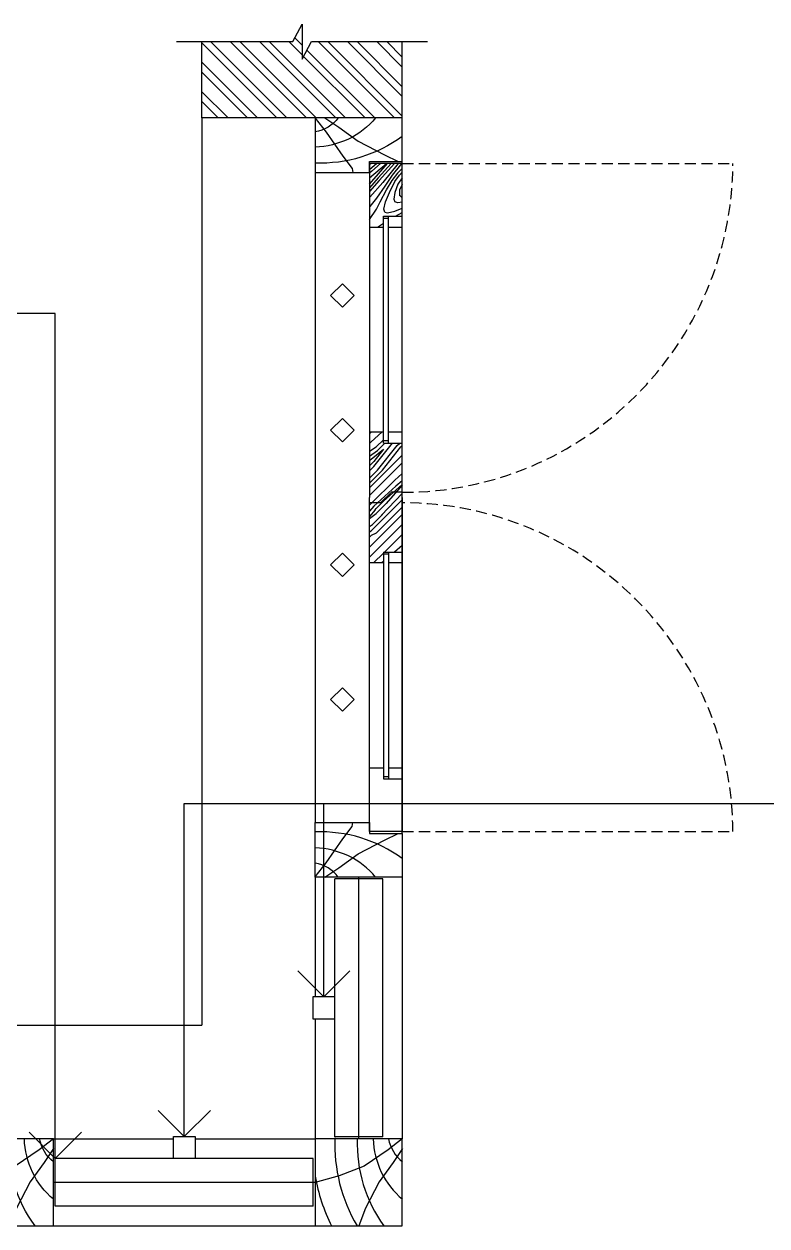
# Model space of a CAD drawing. Header units: metres. Extents: x -16 to 65907, y -5261 to 15511.
# Drawn here: x 31983.3 to 32068.5, y 9411.2 to 9549 of the extents above; entities that cross this region are included whole.
import ezdxf

# ---------------------------------------------------------------- set-up
doc = ezdxf.new("R2010")
doc.units = ezdxf.units.M
doc.linetypes.add('DASHED', pattern=[19.05, 12.7, -6.35])
doc.layers.get('0').update_dxf_attribs({"color": 6})
for name, color, linetype in [('BC-GREYCOLOR', 8, 'Continuous'), ('BC-HATCH', 8, 'Continuous'), ('BC-JOINERY', 93, 'Continuous'), ('BC-TEXT', 7, 'Continuous'), ('BC-WHITECOLOR', 7, 'Continuous')]:
    doc.layers.add(name, color=color, linetype=linetype)
doc.styles.add('BC-1IN10-3', font='FreeSans.ttf', dxfattribs={"height": 6})
doc.dimstyles.new('BC-1IN10-3', dxfattribs={"dimtxt": 6, "dimasz": 6, "dimexe": 0.18, "dimexo": 0.0625, "dimgap": 1, "dimtad": 0, "dimtoh": 1, "dimzin": 12, "dimdsep": 46, "dimtxsty": 'BC-1IN10-3', "dimblk": 'OPEN90', "dimcen": 0.09, "dimse1": 1, "dimse2": 1, "dimclrd": 256, "dimclre": 256, "dimclrt": 7, "dimadec": 0, "dimazin": 0, "dimtfac": 1, "dimtdec": 1, "dimtofl": 0, "dimtmove": 1, "dimatfit": 3, "dimldrblk": 'OPEN90', "dimfxl": 1, "dimtolj": 1, "dimtzin": 0, "dimlwd": -3, "dimarcsym": 0})

# ---------------------------------------------------------------- blocks, each defined once
blk = doc.blocks.new('BC-JN-FRAME-SIDE')
at = {"layer": 'BC-HATCH'}
for points in [[(0, -3.87), (-1.06, -2.29), (-2.66, -0.06), (-4.24, 2.97), (-5, 4.54)], [(-0.01, -5), (-1.62, -3.74), (-4.39, -1.84), (-5.78, -0.75), (-6.25, -0.66)]]:
    blk.add_lwpolyline(points, dxfattribs=at)
for centre, radius, start, end in [((10.75, -4.4), 15.93, 143.8447, 182.1637), ((5.98, -5.2), 9.31, 129.9112, 178.7469), ((2.65, -5.73), 4.3, 128.027, 170.1852)]:
    blk.add_arc(centre, radius, start, end, dxfattribs=at)
at = {"layer": 'BC-JOINERY'}
for p, q in [((-5, 1.25), (-5, 5)), ((-5, 5), (0, 5)), ((0, 5), (0, -5)), ((-6.25, -5), (-6.25, 1.25)), ((-6.25, 1.25), (-5, 1.25)), ((0, -5), (-6.25, -5))]:
    blk.add_line(p, q, dxfattribs=at)
blk = doc.blocks.new('_OPEN90')
at = {"color": 0, "linetype": 'ByBlock'}
for p, q in [((-0.5, 0.5), (0, 0)), ((0, 0), (-1, 0)), ((0, 0), (-0.5, -0.5))]:
    blk.add_line(p, q, dxfattribs=at)

msp = doc.modelspace()

# ---------------------------------------------------------------- hatches: boundary and pattern name
at = {"layer": 'BC-HATCH'}
h = msp.add_hatch(dxfattribs=at)
h.set_pattern_fill('ANSI32', color=256, scale=0.25, angle=270, style=0)
h.set_pattern_definition([(315, (22592.4526, 41437.958), (1.68379802, 1.68379802), []), (315, (22592.4526, 41436.8354), (1.68379802, 1.68379802), [])])
h.paths.add_polyline_path([(32026.7, 9538.258), (32026.7, 9547.008), (32016.268, 9547.008), (32015.2, 9544.987), (32015.2, 9549.028), (32014.133, 9547.008), (32003.7, 9547.008), (32003.7, 9538.258)])
h = msp.add_hatch(dxfattribs=at)
h.set_pattern_fill('WOOD-F4', color=256, scale=15, angle=45, style=0, pattern_type=2)
h.set_pattern_definition([(75.964, (32021.1472, 9544.0972), (10.6066, 53.033), [0.8746, -86.5896]), (48.814, (32021.4654, 9541.8698), (137.885815, 159.09902), [2.255, -223.2444]), (241.699, (32021.7836, 9544.0972), (-21.2132, -42.42641), [1.566, -155.0386]), (55.305, (32021.2533, 9542.2941), (42.42641, 63.63961), [1.677, -166.028]), (394.695, (32028.89, 9534.6573), (74.24621, 53.03301), [1.677, -166.028]), (208.301, (32030.6932, 9535.1877), (-95.45942, -53.03301), [1.566, -155.0386]), (400.914, (32028.2537, 9535.2937), (10.6066, 10.6066), [2.1054, -208.4297]), (401.186, (32028.4658, 9534.8695), (10.6066, 10.6066), [2.255, -223.2444]), (374.036, (32030.6932, 9534.5513), (31.8198, 10.6066), [0.8746, -86.5896]), (394.695, (32023.4807, 9540.0667), (74.24621, 53.03301), [1.677, -166.028]), (208.301, (32025.2838, 9540.597), (-95.45942, -53.03301), [1.566, -155.0386]), (241.699, (32026.9809, 9538.9), (-21.2132, -42.4264), [1.566, -155.0386]), (55.305, (32026.4505, 9537.0969), (42.4264, 63.63961), [1.677, -166.028]), (45, (32028.89, 9536.567), (-10.607, 10.607), [3.15, -11.85]), (228.814, (32029.9507, 9538.6878), (-137.885815, -159.09902), [2.255, -223.2444]), (49.0856, (32021.9958, 9541.3395), (127.27921, 148.492416), [2.10535, -208.4297]), (49.0856, (32021.8897, 9541.6577), (127.27921, 148.492416), [2.10535, -208.4297]), (400.914, (32022.5261, 9540.8092), (10.6066, 10.6066), [2.1054, -208.4297]), (400.914, (32022.8443, 9540.7031), (10.6066, 10.6066), [2.1054, -208.4297]), (401.186, (32023.0564, 9540.2788), (10.6066, 10.6066), [2.255, -223.2444]), (374.036, (32025.2838, 9539.9606), (31.8198, 10.6066), [0.8746, -86.5896]), (400.914, (32027.9355, 9535.3998), (10.6066, 10.6066), [2.1054, -208.4297]), (400.914, (32028.2537, 9535.2937), (10.6066, 10.6066), [2.1054, -208.4297]), (75.964, (32026.3445, 9538.9), (10.6066, 53.033), [0.8746, -86.5896]), (48.814, (32026.6627, 9536.6726), (137.885815, 159.09902), [2.255, -223.2444]), (49.086, (32027.0869, 9536.4605), (127.27921, 148.49242), [2.1054, -208.4297]), (49.086, (32027.193, 9536.1423), (127.27921, 148.49242), [2.1054, -208.4297]), (45, (32018.496, 9539.536), (-10.607, 10.607), [1.8, -13.2]), (396.87, (32017.647, 9538.9), (10.6066, 10.6066), [1.0607, -105.0054]), (390.964, (32016.5864, 9538.2636), (10.6066, 10.6066), [1.237, -60.6097]), (388.301, (32015.2076, 9537.5211), (95.45942, 53.03301), [1.566, -155.0386]), (386.565, (32014.359, 9537.097), (10.6066, 10.6066), [0.9487, -46.4855]), (393.69, (32013.0862, 9536.2483), (10.6066, 10.6066), [1.5297, -74.9556]), (45, (32012.768, 9535.93), (-10.607, 10.607), [0.45, -14.55]), (225, (32014.677, 9536.354), (10.607, -10.607), [1.65, -13.35]), (217.875, (32015.6318, 9537.0969), (-10.6066, -10.6066), [1.2093, -119.7245]), (214.695, (32017.0107, 9538.0515), (-74.24621, -53.03301), [1.677, -166.028]), (213.69, (32018.2835, 9538.9), (-10.6066, -10.6066), [1.5297, -74.9556]), (219.289, (32019.4502, 9539.8546), (-10.6066, -10.6066), [1.5075, -149.2407]), (225, (32015.738, 9536.354), (10.607, -10.607), [2.4, -12.6]), (221.186, (32017.4349, 9537.8393), (-10.6066, -10.6066), [2.255, -223.2444]), (218.991, (32019.6623, 9539.64244), (-116.67262, -95.459415), [2.86575, -283.70885]), (45, (32018.283, 9539.749), (-10.607, 10.607), [1.8, -13.2]), (395.538, (32017.541, 9539.2182), (10.6066, 10.6066), [0.9124, -90.329]), (386.565, (32016.268, 9538.582), (10.6066, 10.6066), [1.423, -46.011]), (381.801, (32015.2076, 9538.1575), (74.24621, 31.8198), [1.1424, -113.0942]), (374.036, (32014.359, 9537.9454), (31.8198, 10.6066), [0.8746, -86.5896]), (341.565, (32014.041, 9538.0515), (21.2132, -2e-07), [0.3354, -33.2056]), (161.565, (32015.526, 9539.112), (-21.2132, 2e-07), [0.3354, -33.2056]), (188.13, (32016.2682, 9539.2182), (-53.033, -10.6066), [0.75, -74.25]), (198.435, (32017.223, 9539.5364), (-10.6066, -10.6066), [1.0062, -32.535]), (215.538, (32018.7077, 9540.597), (-10.6066, -10.6066), [1.8248, -89.4166]), (180, (32017.329, 9541.127), (-10.6066, -10.6066), [0.212, -21.001]), (210.964, (32017.8592, 9541.4456), (-10.6066, -10.6066), [0.6185, -61.228]), (161.565, (32016.5864, 9540.173), (-21.2132, 2e-07), [0.3354, -33.2056]), (203.199, (32017.329, 9540.491), (-42.4264, -21.2132), [0.8078, -79.9697]), (216.87, (32018.1774, 9541.1274), (-10.6066, -10.6066), [1.0607, -105.0054]), (180, (32016.586, 9539.749), (-10.6066, -10.6066), [0.6364, -20.577]), (206.565, (32017.0107, 9539.9606), (-10.6066, -10.6066), [0.4743, -46.9598]), (210.964, (32017.541, 9540.279), (-10.6066, -10.6066), [0.6185, -61.228]), (216.87, (32018.3895, 9540.9152), (-10.6066, -10.6066), [1.0607, -105.0054]), (108.435, (32020.1927, 9543.779), (-10.6066, 10.6066), [0.3354, -33.2056]), (81.87, (32020.0866, 9543.0366), (2e-08, 21.2132), [0.75, -74.25]), (71.565, (32019.7684, 9542.082), (2e-07, 21.2132), [1.0062, -32.535]), (54.462, (32018.7077, 9540.597), (42.4264, 63.6396), [1.8248, -89.4166]), (90, (32018.177, 9541.976), (-10.6066, 10.6066), [0.212, -21.001]), (59.036, (32017.8592, 9541.4456), (21.2132, 42.4264), [0.6185, -61.228]), (90, (32019.556, 9542.718), (-10.6066, 10.6066), [0.6364, -20.577]), (63.435, (32019.344, 9542.294), (10.6066, 31.8198), [0.4743, -46.9598]), (59.036, (32019.026, 9541.7638), (21.2132, 42.4264), [0.6185, -61.228]), (53.13, (32018.3895, 9540.9152), (53.033, 74.24622), [1.0607, -105.0054]), (108.435, (32019.132, 9542.7184), (-10.6066, 10.6066), [0.3354, -33.2056]), (66.801, (32018.8138, 9541.976), (10.6066, 31.8198), [0.8078, -79.9697]), (53.13, (32018.1774, 9541.1274), (53.033, 74.24622), [1.0607, -105.0054]), (68.199, (32020.723, 9543.0366), (10.6066, 31.8198), [1.1424, -113.0942]), (63.435, (32020.0866, 9541.764), (10.6066, 31.8198), [1.423, -46.011]), (54.462, (32019.5563, 9541.0213), (42.4264, 63.6396), [0.9124, -90.329]), (233.13, (32020.4048, 9541.6577), (-53.033, -74.24622), [1.0607, -105.0054]), (239.036, (32021.041, 9542.7184), (-21.2132, -42.4264), [1.237, -60.6097]), (51.009, (32019.6623, 9539.64244), (84.852814, 106.066017), [2.86575, -283.70885]), (56.31, (32020.4048, 9541.0213), (31.8198, 53.033), [1.5297, -74.9556]), (50.711, (32019.4502, 9539.8546), (84.85282, 106.06602), [1.5075, -149.2407]), (315, (32015.844, 9539.855), (10.607, 10.607), [0.15, -14.85]), (315, (32019.45, 9543.461), (10.607, 10.607), [0.15, -14.85]), (399.29, (32026.4505, 9532.8542), (10.6066, 10.6066), [1.5075, -149.2407]), (393.69, (32027.6173, 9533.8088), (10.6066, 10.6066), [1.5297, -74.9556]), (398.991, (32026.2384, 9533.06635), (116.67262, 95.459415), [2.86575, -283.70885]), (210.964, (32029.3143, 9534.4452), (-10.6066, -10.6066), [1.237, -60.6097]), (216.87, (32028.2537, 9533.8088), (-10.6066, -10.6066), [1.0607, -105.0054]), (395.538, (32027.6173, 9532.9603), (10.6066, 10.6066), [0.9124, -90.329]), (386.565, (32028.3597, 9533.4906), (10.6066, 10.6066), [1.423, -46.011]), (381.801, (32029.6325, 9534.127), (74.2462, 31.8198), [1.1424, -113.0942]), (396.87, (32027.7233, 9531.5814), (10.6066, 10.6066), [1.0607, -105.0054]), (383.2, (32028.572, 9532.2178), (42.4264, 21.2132), [0.8078, -79.9697]), (341.565, (32029.314, 9532.536), (21.213, -2e-07), [0.3354, -33.2056]), (396.87, (32027.5112, 9531.7936), (10.6066, 10.6066), [1.0607, -105.0054]), (390.964, (32028.3597, 9532.43), (10.6066, 10.6066), [0.6185, -61.228]), (386.565, (32028.89, 9532.748), (10.6066, 10.6066), [0.4743, -46.96]), (360, (32029.314, 9532.96), (10.607, 10.607), [0.6364, -20.577]), (390.964, (32028.0415, 9531.2632), (10.6066, 10.6066), [0.6185, -61.228]), (360, (32028.572, 9531.581), (10.607, 10.607), [0.212, -21.001]), (395.538, (32027.193, 9532.1118), (10.6066, 10.6066), [1.8248, -89.4166]), (378.435, (32028.678, 9533.1724), (10.6066, 10.6066), [1.006, -32.535]), (368.13, (32029.6325, 9533.4906), (53.033, 10.6066), [0.75, -74.25]), (341.565, (32030.375, 9533.597), (21.213, -2e-07), [0.3354, -33.2056]), (233.13, (32027.5112, 9531.7936), (-53.033, -74.2462), [1.0607, -105.0054]), (239.036, (32026.8748, 9530.945), (-21.2132, -42.4264), [0.6185, -61.228]), (243.435, (32026.5566, 9530.4147), (-10.6066, -31.8198), [0.4743, -46.96]), (270, (32026.344, 9529.99), (10.607, -10.607), [0.6364, -20.577]), (233.13, (32027.7233, 9531.5814), (-53.033, -74.2462), [1.0607, -105.0054]), (246.8, (32027.087, 9530.733), (-10.6066, -31.8198), [0.8078, -79.9697]), (288.43, (32026.769, 9529.9904), (10.6066, -10.6066), [0.3354, -33.2056]), (239.036, (32028.0415, 9531.2632), (-21.2132, -42.4264), [0.6185, -61.228]), (270, (32027.723, 9530.733), (10.607, -10.607), [0.212, -21.001]), (234.462, (32027.193, 9532.1118), (-42.4264, -63.6396), [1.8248, -89.4166]), (251.57, (32026.1324, 9530.627), (-2e-07, -21.213), [1.006, -32.535]), (261.87, (32025.8142, 9529.6722), (-2e-08, -21.2132), [0.75, -74.25]), (288.43, (32025.708, 9528.93), (10.6066, -10.6066), [0.3354, -33.2056]), (108.43, (32024.6474, 9527.445), (-10.6066, 10.6066), [0.3354, -33.2056]), (75.964, (32024.5414, 9527.763), (10.6066, 53.033), [0.8746, -86.5896]), (68.2, (32024.7535, 9528.6116), (10.6066, 31.8198), [1.1424, -113.0942]), (63.43, (32025.1778, 9529.6722), (10.6066, 31.82), [1.423, -46.011]), (54.46, (32025.8142, 9530.945), (42.4264, 63.6396), [0.9124, -90.329]), (45, (32026.344, 9531.687), (-10.607, 10.607), [1.8, -13.2]), (229.086, (32024.011, 9531.0511), (-127.27921, -148.49242), [2.1054, -208.4297]), (225, (32022.632, 9529.46), (10.607, -10.607), [2.4, -12.6]), (231.009, (32026.2384, 9533.06635), (-84.85281, -106.06602), [2.86575, -283.70885]), (228.814, (32024.4353, 9530.839), (-137.88582, -159.09902), [2.255, -223.2444]), (225, (32022.95, 9529.142), (10.607, -10.607), [2.4, -12.6]), (230.71, (32026.4505, 9532.8542), (-84.85282, -106.06602), [1.5075, -149.2407]), (236.31, (32025.496, 9531.6875), (-31.8198, -53.033), [1.5297, -74.9556]), (235.305, (32024.6474, 9530.4147), (-42.4264, -63.6396), [1.677, -166.028]), (232.125, (32023.6928, 9529.0358), (-63.6396, -84.8528), [1.2093, -119.7245]), (225, (32022.95, 9528.081), (10.607, -10.607), [1.65, -13.35]), (45, (32022.526, 9526.172), (-10.607, 10.607), [0.45, -14.55]), (56.31, (32022.8443, 9526.4903), (31.8198, 53.033), [1.5297, -74.9556]), (63.435, (32023.693, 9527.763), (10.6066, 31.8198), [0.9487, -46.4855]), (61.7, (32024.1171, 9528.6116), (21.2132, 42.4264), [1.566, -155.0386]), (59.04, (32024.8596, 9529.9904), (21.2132, 42.4264), [1.237, -60.6097]), (53.13, (32025.496, 9531.051), (53.033, 74.2462), [1.0607, -105.0054]), (45, (32026.132, 9531.9), (-10.607, 10.607), [1.8, -13.2]), (135, (32026.45, 9529.248), (-10.607, -10.607), [0.15, -14.85]), (135, (32030.057, 9532.854), (-10.607, -10.607), [0.15, -14.85]), (227.862, (32026.0263, 9533.2785), (-190.91885, -212.13205), [3.00375, -297.37104]), (402.138, (32026.0263, 9533.2785), (10.6066, 10.6066), [3.00375, -297.37104]), (400.426, (32026.0263, 9534.127), (148.492424, 127.27922), [3.762, -372.4361]), (229.574, (32028.4658, 9536.9908), (-116.67262, -137.885822), [3.762, -372.4361]), (48.013, (32020.0866, 9539.2182), (180.312196, 201.5254), [2.85394, -282.5405]), (47.8624, (32019.87445, 9539.4303), (190.918848, 212.13205), [3.00375, -297.37104]), (401.987, (32020.4048, 9538.9), (10.6066, 10.6066), [2.85394, -282.5405]), (402.1376, (32020.6169, 9538.68785), (10.6066, 10.6066), [3.00375, -297.37104]), (399.29, (32021.0412, 9538.2636), (10.6066, 10.6066), [1.5075, -149.2407]), (393.69, (32022.208, 9539.2182), (10.6066, 10.6066), [1.5297, -74.9556]), (398.991, (32020.82905, 9538.4757), (116.67262, 95.459415), [2.86575, -283.70885]), (210.964, (32023.905, 9539.8546), (-10.6066, -10.6066), [1.237, -60.6097]), (216.87, (32022.8443, 9539.2182), (-10.6066, -10.6066), [1.0607, -105.0054]), (395.538, (32022.208, 9538.3697), (10.6066, 10.6066), [0.9124, -90.329]), (386.565, (32022.9504, 9538.9), (10.6066, 10.6066), [1.423, -46.011]), (381.801, (32024.2232, 9539.5364), (74.2462, 31.8198), [1.1424, -113.0942]), (401.987, (32025.81415, 9533.4906), (10.6066, 10.6066), [2.85394, -282.5405]), (402.138, (32026.0263, 9533.2785), (10.6066, 10.6066), [3.00375, -297.37104]), (54.462, (32024.7535, 9535.824), (42.4264, 63.6396), [0.9124, -90.329]), (63.435, (32025.284, 9536.5665), (10.6066, 31.8198), [1.423, -46.011]), (68.199, (32025.9202, 9537.8393), (10.6066, 31.8198), [1.1424, -113.0942]), (239.036, (32026.2384, 9537.521), (-21.2132, -42.4264), [1.237, -60.6097]), (233.13, (32025.602, 9536.4605), (-53.033, -74.2462), [1.0607, -105.0054]), (51.009, (32024.85956, 9534.4452), (84.852814, 106.06602), [2.86575, -283.70885]), (50.71, (32024.6474, 9534.6573), (84.85282, 106.06602), [1.5075, -149.2407]), (56.31, (32025.602, 9535.824), (31.8198, 53.033), [1.5297, -74.9556]), (47.862, (32025.0717, 9534.2331), (190.91885, 212.13205), [3.00375, -297.37104]), (48.013, (32025.2838, 9534.02095), (180.312196, 201.5254), [2.85394, -282.5405]), (45, (32019.98, 9528.718), (-10.607, 10.607), [0.9, -14.1]), (401.186, (32020.6169, 9529.354), (10.6066, 10.6066), [2.255, -223.2444]), (400.426, (32022.314, 9530.83896), (148.492424, 127.27922), [3.762, -372.4361]), (49.574, (32022.73824, 9530.4147), (116.67262, 137.88582), [3.762, -372.4361]), (221.987, (32020.0866, 9539.2182), (-10.6066, -10.6066), [2.85394, -282.5405]), (220.914, (32017.9653, 9537.309), (-10.6066, -10.6066), [2.1054, -208.4297]), (225, (32016.374, 9535.93), (10.607, -10.607), [2.55, -12.45]), (222.1376, (32019.87445, 9539.4303), (-10.6066, -10.6066), [3.00375, -297.37104]), (220.914, (32017.6471, 9537.4151), (-10.6066, -10.6066), [2.1054, -208.4297]), (225, (32016.056, 9536.036), (10.607, -10.607), [2.4, -12.6]), (396.87, (32022.314, 9536.9908), (10.6066, 10.6066), [1.0607, -105.0054]), (383.199, (32023.1625, 9537.6272), (42.4264, 21.2132), [0.8078, -79.9697]), (341.565, (32023.905, 9537.9454), (21.2132, -2e-07), [0.3354, -33.2056]), (396.87, (32022.1018, 9537.203), (10.6066, 10.6066), [1.0607, -105.0054]), (390.964, (32022.9504, 9537.8393), (10.6066, 10.6066), [0.6185, -61.228]), (386.565, (32023.4807, 9538.1575), (10.6066, 10.6066), [0.4743, -46.96]), (360, (32023.905, 9538.37), (10.607, 10.607), [0.6364, -20.577]), (390.964, (32022.632, 9536.6726), (10.6066, 10.6066), [0.6185, -61.228]), (360, (32023.163, 9536.991), (10.607, 10.607), [0.212, -21.001]), (395.538, (32021.7836, 9537.521), (10.6066, 10.6066), [1.8248, -89.4166]), (378.435, (32023.2686, 9538.582), (10.6066, 10.6066), [1.006, -32.535]), (368.13, (32024.2232, 9538.9), (53.033, 10.6066), [0.75, -74.25]), (341.565, (32024.9656, 9539.006), (21.2132, -2e-07), [0.3354, -33.2056]), (233.13, (32022.1018, 9537.203), (-53.033, -74.2462), [1.0607, -105.0054]), (239.036, (32021.4654, 9536.3544), (-21.2132, -42.4264), [0.6185, -61.228]), (243.435, (32021.1472, 9535.824), (-10.6066, -31.8198), [0.4743, -46.96]), (270, (32020.935, 9535.4), (10.607, -10.607), [0.6364, -20.577]), (233.13, (32022.314, 9536.9908), (-53.033, -74.2462), [1.0607, -105.0054]), (246.801, (32021.6776, 9536.1423), (-10.6066, -31.8198), [0.8078, -79.9697]), (288.435, (32021.3594, 9535.4), (10.6066, -10.6066), [0.3354, -33.2056]), (239.036, (32022.632, 9536.6726), (-21.2132, -42.4264), [0.6185, -61.228]), (270, (32022.314, 9536.142), (10.607, -10.607), [0.212, -21.001]), (234.462, (32021.7836, 9537.521), (-42.4264, -63.6396), [1.8248, -89.4166]), (251.565, (32020.723, 9536.036), (-2e-07, -21.2132), [1.006, -32.535]), (261.87, (32020.4048, 9535.0816), (-2e-08, -21.2132), [0.75, -74.25]), (288.435, (32020.299, 9534.339), (10.6066, -10.6066), [0.3354, -33.2056]), (108.435, (32019.238, 9532.854), (-10.6066, 10.6066), [0.3354, -33.2056]), (75.964, (32019.132, 9533.1724), (10.6066, 53.033), [0.8746, -86.5896]), (68.199, (32019.3441, 9534.021), (10.6066, 31.8198), [1.1424, -113.0942]), (63.435, (32019.7684, 9535.0816), (10.6066, 31.8198), [1.423, -46.011]), (54.462, (32020.4048, 9536.3544), (42.4264, 63.6396), [0.9124, -90.329]), (45, (32020.935, 9537.097), (-10.607, 10.607), [1.8, -13.2]), (228.013, (32020.4048, 9538.9), (-180.312196, -201.5254), [2.85394, -282.5405]), (229.086, (32018.4956, 9536.7787), (-127.27921, -148.49242), [2.1054, -208.4297]), (225, (32017.117, 9535.188), (10.607, -10.607), [2.55, -12.45]), (227.8624, (32020.6169, 9538.68785), (-190.918848, -212.13205), [3.00375, -297.37104]), (229.086, (32018.6017, 9536.4605), (-127.27921, -148.49242), [2.1054, -208.4297]), (225, (32017.223, 9534.87), (10.607, -10.607), [2.4, -12.6]), (231.009, (32020.82905, 9538.4757), (-84.852814, -106.066017), [2.86575, -283.70885]), (228.814, (32019.0259, 9536.2483), (-137.885815, -159.09902), [2.255, -223.2444]), (225, (32017.541, 9534.551), (10.607, -10.607), [2.4, -12.6]), (230.71, (32021.0412, 9538.2636), (-84.85282, -106.06602), [1.5075, -149.2407]), (236.31, (32020.0866, 9537.097), (-31.8198, -53.033), [1.5297, -74.9556]), (235.305, (32019.238, 9535.824), (-42.4264, -63.63961), [1.677, -166.028]), (232.125, (32018.2835, 9534.4452), (-63.63961, -84.85282), [1.2093, -119.7245]), (225, (32017.541, 9533.49), (10.607, -10.607), [1.65, -13.35]), (45, (32017.117, 9531.581), (-10.607, 10.607), [0.45, -14.55]), (56.31, (32017.435, 9531.8996), (31.8198, 53.033), [1.5297, -74.9556]), (63.435, (32018.2835, 9533.1724), (10.6066, 31.8198), [0.9487, -46.4855]), (61.699, (32018.7077, 9534.021), (21.2132, 42.4264), [1.566, -155.0386]), (59.036, (32019.4502, 9535.3998), (21.2132, 42.4264), [1.237, -60.6097]), (53.13, (32020.0866, 9536.4605), (53.033, 74.2462), [1.0607, -105.0054]), (45, (32020.723, 9537.309), (-10.607, 10.607), [1.8, -13.2]), (228.013, (32025.81415, 9533.4906), (-180.312196, -201.5254), [2.85394, -282.5405]), (229.086, (32023.905, 9531.3693), (-127.27921, -148.49242), [2.1054, -208.4297]), (225, (32022.526, 9529.778), (10.607, -10.607), [2.55, -12.45]), (227.862, (32026.0263, 9533.2785), (-190.91885, -212.13205), [3.00375, -297.37104]), (229.086, (32024.011, 9531.0511), (-127.27921, -148.49242), [2.1054, -208.4297]), (225, (32022.632, 9529.46), (10.607, -10.607), [2.4, -12.6]), (45, (32017.965, 9530.733), (-10.607, 10.607), [0.45, -14.55]), (393.69, (32018.2835, 9531.051), (10.6066, 10.6066), [1.5297, -74.9556]), (386.565, (32019.5563, 9531.8996), (10.6066, 10.6066), [0.9487, -46.4855]), (388.3, (32020.4048, 9532.3239), (95.45942, 53.033), [1.566, -155.0386]), (390.964, (32021.7836, 9533.0664), (10.6066, 10.6066), [1.237, -60.6097]), (396.87, (32022.8443, 9533.7027), (10.6066, 10.6066), [1.0607, -105.0054]), (45, (32023.693, 9534.339), (-10.607, 10.607), [1.8, -13.2]), (219.29, (32024.6474, 9534.6573), (-10.6066, -10.6066), [1.5075, -149.2407]), (213.69, (32023.4807, 9533.7027), (-10.6066, -10.6066), [1.5297, -74.9556]), (214.695, (32022.2079, 9532.8542), (-74.24621, -53.033), [1.677, -166.028]), (217.875, (32020.829, 9531.8996), (-10.6066, -10.6066), [1.2093, -119.7245]), (225, (32019.874, 9531.157), (10.607, -10.607), [1.65, -13.35]), (218.991, (32024.85956, 9534.4452), (-116.67262, -95.459415), [2.86575, -283.70885]), (221.186, (32022.6322, 9532.6421), (-10.6066, -10.6066), [2.255, -223.2444]), (225, (32020.935, 9531.157), (10.607, -10.607), [2.4, -12.6]), (222.138, (32025.0717, 9534.2331), (-10.6066, -10.6066), [3.00375, -297.37104]), (220.914, (32022.8443, 9532.2178), (-10.6066, -10.6066), [2.1054, -208.4297]), (225, (32021.253, 9530.839), (10.607, -10.607), [2.4, -12.6]), (221.987, (32025.2838, 9534.02094), (-10.6066, -10.6066), [2.85394, -282.5405]), (220.914, (32023.1625, 9532.1118), (-10.6066, -10.6066), [2.1054, -208.4297]), (225, (32021.572, 9530.733), (10.607, -10.607), [2.55, -12.45]), (341.565, (32019.238, 9532.854), (21.213, -2e-07), [0.3354, -33.2056]), (374.036, (32019.5563, 9532.7482), (31.8198, 10.6066), [0.8746, -86.5896]), (381.801, (32020.4048, 9532.9603), (74.2462, 31.8198), [1.1424, -113.0942]), (386.565, (32021.4654, 9533.3845), (10.6066, 10.6066), [1.423, -46.011]), (395.538, (32022.7382, 9534.021), (10.6066, 10.6066), [0.9124, -90.329]), (45, (32023.48, 9534.551), (-10.607, 10.607), [1.8, -13.2]), (215.538, (32023.905, 9535.3998), (-10.6066, -10.6066), [1.8248, -89.4166]), (198.435, (32022.42, 9534.339), (-10.6066, -10.6066), [1.006, -32.535]), (188.13, (32021.4654, 9534.021), (-53.033, -10.6066), [0.75, -74.25]), (161.565, (32020.723, 9533.915), (-21.213, 2e-07), [0.3354, -33.2056]), (210.964, (32023.0564, 9536.2483), (-10.6066, -10.6066), [0.6185, -61.228]), (180, (32022.526, 9535.93), (-10.607, -10.607), [0.212, -21.001]), (216.87, (32023.3746, 9535.9301), (-10.6066, -10.6066), [1.0607, -105.0054]), (203.2, (32022.526, 9535.2937), (-42.4264, -21.2132), [0.8078, -79.9697]), (161.565, (32021.7836, 9534.9755), (-21.213, 2e-07), [0.3354, -33.2056]), (216.87, (32023.5868, 9535.718), (-10.6066, -10.6066), [1.0607, -105.0054]), (210.964, (32022.7382, 9535.0816), (-10.6066, -10.6066), [0.6185, -61.228]), (206.565, (32022.208, 9534.7634), (-10.6066, -10.6066), [0.4743, -46.96]), (180, (32021.784, 9534.551), (-10.607, -10.607), [0.6364, -20.577]), (135, (32021.147, 9534.551), (-10.607, -10.607), [0.3, -14.7]), (54.462, (32023.905, 9535.3998), (42.4264, 63.6396), [1.8248, -89.4166]), (71.565, (32024.9656, 9536.885), (2e-07, 21.2132), [1.006, -32.535]), (81.87, (32025.2838, 9537.8393), (2e-08, 21.2132), [0.75, -74.25]), (108.435, (32025.39, 9538.582), (-10.6066, 10.6066), [0.3354, -33.2056]), (59.036, (32023.0564, 9536.2483), (21.2132, 42.4264), [0.6185, -61.228]), (90, (32023.375, 9536.779), (-10.607, 10.607), [0.212, -21.001]), (53.13, (32023.5868, 9535.718), (53.033, 74.2462), [1.0607, -105.0054]), (59.036, (32024.223, 9536.5665), (21.2132, 42.4264), [0.6185, -61.228]), (63.435, (32024.5414, 9537.097), (10.6066, 31.8198), [0.4743, -46.96]), (90, (32024.753, 9537.521), (-10.607, 10.607), [0.6364, -20.577]), (135, (32024.753, 9538.158), (-10.607, -10.607), [0.3, -14.7]), (53.13, (32023.3746, 9535.9301), (53.033, 74.2462), [1.0607, -105.0054]), (66.801, (32024.011, 9536.7787), (10.6066, 31.8198), [0.8078, -79.9697]), (108.435, (32024.329, 9537.521), (-10.6066, 10.6066), [0.3354, -33.2056]), (45, (32020.511, 9528.187), (-10.607, 10.607), [3.15, -11.85]), (243.435, (32022.208, 9544.9457), (-10.6066, -31.8198), [0.9487, -46.4855]), (52.125, (32022.208, 9543.673), (63.63961, 84.85282), [1.2093, -119.7245]), (108.435, (32021.3594, 9544.946), (-10.6066, 10.6066), [0.3354, -33.2056]), (236.31, (32023.0564, 9546.2185), (-31.8198, -53.033), [1.5297, -74.9556]), (225, (32023.375, 9546.537), (10.607, -10.607), [0.45, -14.55]), (45, (32022.95, 9543.567), (-10.607, 10.607), [2.4, -12.6]), (45, (32022.95, 9544.628), (-10.607, 10.607), [1.65, -13.35]), (45, (32029.845, 9536.673), (-10.607, 10.607), [2.4, -12.6]), (45, (32031.224, 9536.354), (-10.607, 10.607), [1.65, -13.35]), (45, (32030.163, 9536.354), (-10.607, 10.607), [2.4, -12.6]), (225, (32033.133, 9536.779), (10.607, -10.607), [0.45, -14.55]), (213.69, (32032.8145, 9536.4605), (-10.6066, -10.6066), [1.5297, -74.9556]), (341.565, (32031.542, 9534.7634), (21.2132, -2e-07), [0.3354, -33.2056]), (397.875, (32030.269, 9535.612), (10.6066, 10.6066), [1.2093, -119.7245]), (206.565, (32031.5417, 9535.612), (-10.6066, -10.6066), [0.9487, -46.4855]), (225, (32030.587, 9539.324), (10.607, -10.607), [0.9, -14.1]), (45, (32023.375, 9542.93), (-10.607, 10.607), [2.55, -12.45]), (45, (32023.269, 9543.249), (-10.607, 10.607), [2.4, -12.6]), (45, (32024.117, 9542.188), (-10.607, 10.607), [2.55, -12.45]), (45, (32024.435, 9542.082), (-10.607, 10.607), [2.4, -12.6]), (45, (32025.814, 9541.764), (-10.607, 10.607), [1.65, -13.35]), (45, (32024.753, 9541.764), (-10.607, 10.607), [2.4, -12.6]), (225, (32027.723, 9542.188), (10.607, -10.607), [0.45, -14.55]), (213.69, (32027.405, 9541.8698), (-10.6066, -10.6066), [1.5297, -74.9556]), (341.565, (32026.1323, 9540.173), (21.2132, -2e-07), [0.3354, -33.2056]), (45, (32029.526, 9536.779), (-10.607, 10.607), [2.55, -12.45]), (45, (32029.845, 9536.673), (-10.607, 10.607), [2.4, -12.6]), (108.435, (32026.5566, 9539.7485), (-10.6066, 10.6066), [0.3354, -33.2056]), (225, (32028.572, 9541.34), (10.607, -10.607), [0.45, -14.55]), (236.31, (32028.2537, 9541.0213), (-31.8198, -53.033), [1.5297, -74.9556]), (45, (32028.148, 9538.37), (-10.607, 10.607), [2.4, -12.6]), (45, (32028.148, 9539.43), (-10.607, 10.607), [1.65, -13.35]), (45, (32028.466, 9538.051), (-10.607, 10.607), [2.4, -12.6]), (45, (32028.572, 9537.733), (-10.607, 10.607), [2.55, -12.45]), (397.875, (32024.8596, 9541.0213), (10.6066, 10.6066), [1.2093, -119.7245]), (206.565, (32026.1323, 9541.0213), (-10.6066, -10.6066), [0.9487, -46.4855]), (243.435, (32027.405, 9539.7485), (-10.6066, -31.8198), [0.9487, -46.4855]), (52.125, (32027.4051, 9538.4757), (63.63961, 84.85282), [1.2093, -119.7245])])
h.paths.add_polyline_path([(32026.7, 9526.998), (32026.7, 9533.048), (32022.95, 9533.048), (32022.95, 9525.748), (32024.525, 9525.748), (32024.525, 9526.998), (32025.125, 9526.998)])
h = msp.add_hatch(dxfattribs=at)
h.set_pattern_fill('WOOD-F5', color=256, scale=20, angle=45, style=0, pattern_type=2)
h.set_pattern_definition([(227.4896, (32020.6876, 9519.6036), (-296.984848, -325.26912), [4.60435, -455.8302]), (226.975, (32021.9604, 9520.31075), (-381.837662, -410.121933), [5.80345, -574.5413]), (45, (32018.85, 9512.108), (-14.142, 14.142), [10.2, -9.8]), (45, (32019.698, 9516.917), (-14.142, 14.142), [2.8, -17.2]), (45, (32019.84, 9516.21), (-14.142, 14.142), [3.2, -16.8]), (225, (32023.092, 9518.614), (14.142, -14.142), [2.6, -17.4]), (225, (32025.496, 9519.886), (14.142, -14.142), [11, -9]), (227.7263, (32026.6273, 9513.6639), (-268.700577, -296.984848), [4.2048, -416.2712]), (225, (32026.627, 9518.755), (14.142, -14.142), [7.8, -12.2]), (398.66, (32024.6474, 9515.0782), (14.14214, 14.14214), [1.811, -179.2966]), (231.34, (32026.0616, 9516.2095), (-98.99495, -127.27922), [1.811, -179.2966]), (220.0303, (32027.3344, 9518.048), (-183.847764, -155.56349), [4.61736, -457.1185]), (229.9697, (32027.9001, 9517.4823), (-141.421355, -169.705628), [4.61736, -457.1185]), (49.399, (32025.0717, 9512.9568), (155.56349, 183.84776), [5.2154, -255.5527]), (225, (32030.163, 9515.22), (14.142, -14.142), [12.4, -7.6]), (45, (32026.344, 9512.533), (-14.142, 14.142), [4.6, -15.4]), (225, (32031.577, 9513.805), (14.142, -14.142), [13.2, -6.8]), (225, (32030.446, 9514.937), (14.142, -14.142), [7.4, -12.6]), (401.4237, (32027.193, 9510.5527), (14.142136, 14.142136), [3.2062, -317.4181]), (225, (32032.001, 9513.381), (14.142, -14.142), [20, 0]), (225, (32032.567, 9512.815), (14.142, -14.142), [6.4, -13.6]), (45, (32027.476, 9506.593), (-14.142, 14.142), [4.2, -15.8]), (219.806, (32031.2942, 9508.997), (-14.14214, -14.14214), [2.209, -218.6981]), (53.13, (32031.0114, 9507.3), (70.71068, 98.99495), [2.8284, -138.593]), (237.529, (32033.557, 9507.5828), (-42.4264, -70.71068), [1.844, -182.547]), (237.529, (32033.1327, 9508.007), (-42.4264, -70.71068), [1.844, -182.547]), (237.529, (32032.567, 9508.5728), (-42.4264, -70.71068), [1.844, -182.547]), (396.87, (32033.1327, 9505.4615), (14.14214, 14.14214), [1.4142, -140.0071]), (218.66, (32017.5764, 9516.2095), (-14.14214, -14.14214), [1.811, -179.2966]), (45, (32013.758, 9512.674), (-14.142, 14.142), [3.4, -16.6]), (400.9144, (32011.6367, 9510.8355), (14.142136, 14.142136), [2.8071, -277.9062]), (45, (32008.95, 9508.149), (-14.142, 14.142), [3.8, -16.2]), (45, (32018.283, 9517.482), (-14.142, 14.142), [1.6, -18.4]), (393.69, (32017.435, 9516.9166), (14.14214, 14.14214), [1.0198, -100.9606]), (56.31, (32019.415, 9518.6137), (42.4264, 70.7107), [1.0198, -100.9606]), (228.5763, (32012.768, 9510.5527), (-197.9899, -226.27417), [3.2062, -317.4181]), (401.4237, (32010.3639, 9508.4314), (14.142136, 14.142136), [3.2062, -317.4181]), (225.9878, (32018.28346, 9515.21958), (-791.9596006, -820.2438607), [11.60172, -1148.57068]), (230.1944, (32019.6977, 9516.9166), (-127.27922, -155.56349), [2.209, -218.6981]), (221.6335, (32011.7781, 9510.1284), (-14.142136, -14.142135), [3.4059, -337.1818]), (219.8056, (32013.4751, 9511.5426), (-14.14214, -14.14214), [2.209, -218.6981]), (225, (32018, 9516.068), (14.142, -14.142), [6.4, -13.6]), (45, (32009.798, 9507.3), (-14.142, 14.142), [1.2, -18.8]), (225, (32010.364, 9508.431), (14.142, -14.142), [1.2, -18.8]), (225, (32019.556, 9515.644), (14.142, -14.142), [12.8, -7.2]), (63.435, (32019.556, 9515.644), (14.1421, 42.4264), [0.6325, -62.613]), (225, (32013.758, 9508.997), (14.142, -14.142), [4, -16]), (216.87, (32014.8894, 9509.8456), (-14.14214, -14.14214), [1.4142, -140.0071]), (225, (32016.445, 9511.401), (14.142, -14.142), [2.2, -17.8]), (230.711, (32017.7178, 9512.9568), (-113.13709, -141.42136), [2.01, -198.9875]), (225, (32020.97, 9516.21), (14.142, -14.142), [4.6, -15.4]), (243.435, (32021.253, 9516.775), (-14.1421, -42.4264), [0.6325, -62.613]), (225, (32013.475, 9507.866), (14.142, -14.142), [3, -17]), (56.31, (32016.5864, 9510.4113), (42.4264, 70.7107), [2.0396, -99.9408]), (45, (32014.89, 9508.714), (-14.142, 14.142), [2.4, -17.6]), (390.964, (32013.475, 9507.8657), (14.1421, 14.1421), [1.6492, -80.813]), (53.746, (32017.2935, 9509.987), (70.71068, 98.99495), [2.6306, -260.4283]), (45, (32015.596, 9508.29), (-14.142, 14.142), [2.4, -17.6]), (395.538, (32013.6166, 9506.8757), (14.14214, 14.14214), [2.433, -119.2221]), (45, (32011.92, 9505.179), (-14.142, 14.142), [2.4, -17.6]), (231.71, (32021.5362, 9507.7242), (-98.99495, -127.27922), [3.4234, -338.9214]), (221.4237, (32023.9403, 9509.8456), (-14.142136, -14.142136), [3.2062, -317.4181]), (228.18, (32021.1119, 9513.2397), (-226.27417, -254.55844), [3.6056, -356.9496]), (225, (32018.708, 9510.553), (14.142, -14.142), [3.6, -16.4]), (218.66, (32016.1621, 9508.007), (-14.14214, -14.14214), [1.811, -179.2966]), (225, (32014.748, 9506.876), (14.142, -14.142), [3.2, -16.8]), (225, (32020.688, 9511.401), (14.142, -14.142), [10.6, -9.4]), (45, (32023.799, 9513.664), (-14.142, 14.142), [1.6, -18.4]), (225, (32024.647, 9515.078), (14.142, -14.142), [1.4, -18.6]), (231.34, (32023.6575, 9514.0882), (-98.99495, -127.27922), [1.811, -179.2966]), (397.875, (32022.526, 9512.674), (14.14214, 14.14214), [1.6125, -159.6327]), (229.7636, (32023.7989, 9515.0782), (-141.42136, -169.70563), [4.8166, -236.0153]), (225, (32016.02, 9505.603), (14.142, -14.142), [3.2, -16.8]), (219.806, (32017.7178, 9507.0171), (-14.14214, -14.14214), [2.209, -218.6981]), (230.194, (32019.132, 9508.7142), (-127.27922, -155.56349), [2.209, -218.6981]), (225, (32021.253, 9510.836), (14.142, -14.142), [3, -17]), (220.2364, (32024.9303, 9513.9468), (-14.14214, -14.14214), [4.8166, -236.0153]), (390.964, (32016.0207, 9504.4716), (14.1421, 14.1421), [1.6492, -80.813]), (45, (32017.435, 9505.32), (-14.142, 14.142), [2.6, -17.4]), (49.764, (32019.2734, 9507.1586), (141.42136, 169.70563), [2.4083, -238.4236]), (45, (32020.83, 9508.997), (-14.142, 14.142), [1.8, -18.2]), (399.806, (32022.1018, 9510.2698), (14.14214, 14.14214), [2.209, -218.6981]), (45, (32023.799, 9511.684), (-14.142, 14.142), [1.8, -18.2]), (225, (32016.02, 9504.472), (14.142, -14.142), [2.4, -17.6]), (225, (32022.526, 9509.563), (14.142, -14.142), [2.2, -17.8]), (225, (32017.152, 9504.189), (14.142, -14.142), [3, -17]), (217.875, (32023.799, 9510.5527), (-14.14214, -14.14214), [1.6125, -159.6327]), (49.764, (32019.4148, 9506.1686), (141.42136, 169.70563), [2.4083, -238.4236]), (45, (32018.142, 9504.896), (-14.142, 14.142), [1.8, -18.2]), (395.538, (32017.152, 9504.1887), (14.14214, 14.14214), [1.2166, -120.4387]), (228.576, (32021.3947, 9506.4515), (-197.9899, -226.27417), [3.2062, -317.4181]), (225, (32016.87, 9503.057), (14.142, -14.142), [2, -18]), (48.18, (32023.9403, 9509.8456), (226.27417, 254.55844), [3.6056, -356.9496]), (45, (32018.425, 9504.047), (-14.142, 14.142), [1.4, -18.6]), (392.471, (32016.8693, 9503.0573), (84.85281, 56.56854), [1.844, -182.547]), (225, (32018.566, 9500.795), (14.142, -14.142), [1.6, -18.4]), (229.764, (32020.122, 9502.633), (-141.42136, -169.70563), [2.4083, -238.4236]), (220.914, (32022.2433, 9504.4716), (-14.14214, -14.14214), [2.8071, -277.9062]), (232.595, (32019.5563, 9503.1988), (-84.85281, -113.13708), [3.0265, -299.6284]), (218.66, (32022.3847, 9505.4615), (-14.14214, -14.14214), [3.6222, -177.4855]), (225, (32017.718, 9502.209), (14.142, -14.142), [2, -18]), (225, (32017.435, 9502.492), (14.142, -14.142), [2, -18]), (216.87, (32018.5663, 9503.3402), (-14.14214, -14.14214), [1.4142, -140.0071]), (53.13, (32017.7178, 9502.2088), (70.7107, 98.99495), [1.4142, -140.0071]), (45, (32017.01, 9500.087), (-14.142, 14.142), [1, -19]), (45, (32022.385, 9505.462), (-14.142, 14.142), [2, -18]), (231.71, (32025.2131, 9509.7041), (-98.99495, -127.27922), [3.4234, -338.9214]), (216.87, (32022.6675, 9506.593), (-14.14214, -14.14214), [4.2426, -137.1787]), (225, (32023.092, 9507.017), (14.142, -14.142), [0.6, -19.4]), (47.2906, (32023.7989, 9506.8757), (325.26912, 353.55339), [5.004, -495.39584]), (225, (32022.526, 9502.774), (14.142, -14.142), [5.8, -14.2]), (47.4896, (32024.9303, 9504.8958), (296.984848, 325.26912), [4.60435, -455.8302]), (401.424, (32022.5261, 9502.7745), (14.14214, 14.14214), [3.2062, -317.4181]), (45, (32018.99, 9498.108), (-14.142, 14.142), [5.6, -14.4]), (49.086, (32025.6374, 9504.4716), (169.70563, 197.9899), [2.8071, -277.9062]), (401.82, (32022.9504, 9502.0674), (14.142136, 14.142136), [3.6056, -356.9496]), (225, (32023.092, 9501.077), (14.142, -14.142), [2.2, -17.8]), (49.086, (32019.6977, 9497.4005), (169.70563, 197.9899), [2.8071, -277.9062]), (223.091, (32027.47585, 9505.17866), (-14.142136, -14.142136), [6.00333, -594.3299]), (231.34, (32028.6072, 9506.5929), (-98.99495, -127.27922), [1.811, -179.2966]), (225, (32029.597, 9507.583), (14.142, -14.142), [1.4, -18.6]), (398.66, (32029.88, 9507.3), (14.14214, 14.14214), [1.811, -179.2966]), (231.34, (32031.2942, 9508.4314), (-98.99495, -127.27922), [1.811, -179.2966]), (397.875, (32027.7587, 9504.8958), (14.14214, 14.14214), [1.6125, -159.6327]), (231.34, (32028.89, 9506.31), (-98.99495, -127.27922), [1.811, -179.2966]), (225, (32029.88, 9507.3), (14.142, -14.142), [1.4, -18.6]), (45, (32029.031, 9505.886), (-14.142, 14.142), [1.6, -18.4]), (45, (32029.031, 9505.32), (-14.142, 14.142), [2.8, -17.2]), (398.991, (32026.0616, 9502.9159), (155.56349, 127.27922), [3.821, -378.2785]), (45, (32023.657, 9500.512), (-14.142, 14.142), [3.4, -16.6]), (393.69, (32022.809, 9499.946), (14.1421, 14.1421), [1.0198, -100.9606]), (45, (32021.678, 9498.815), (-14.142, 14.142), [1.6, -18.4]), (49.764, (32020.122, 9496.9762), (141.42136, 169.70563), [2.4083, -238.4236]), (45, (32022.243, 9497.683), (-14.142, 14.142), [1.6, -18.4]), (225, (32023.092, 9499.098), (14.142, -14.142), [1.4, -18.6]), (231.34, (32022.1018, 9498.1076), (-98.99495, -127.27922), [1.811, -179.2966]), (397.875, (32020.9705, 9496.6934), (14.14214, 14.14214), [1.6125, -159.6327]), (236.31, (32021.6776, 9498.249), (-42.4264, -70.7107), [2.0396, -99.9408]), (395.538, (32022.809, 9499.3804), (14.1421, 14.1421), [1.2166, -120.4387]), (225, (32025.779, 9502.067), (14.142, -14.142), [2.8, -17.2]), (393.69, (32033.274, 9504.7544), (14.1421, 14.1421), [1.0198, -100.9606]), (56.31, (32031.577, 9502.7745), (42.4264, 70.7107), [1.0198, -100.9606]), (45, (32032.143, 9503.623), (-14.142, 14.142), [1.6, -18.4]), (51.71, (32024.3646, 9497.8248), (98.99495, 127.27922), [3.4234, -338.9214]), (45, (32026.486, 9500.512), (-14.142, 14.142), [0.6, -19.4]), (396.87, (32026.9102, 9500.936), (14.14214, 14.14214), [4.2426, -137.1787]), (231.34, (32030.3043, 9503.4816), (-98.99495, -127.27922), [1.811, -179.2966]), (45, (32022.102, 9494.996), (-14.142, 14.142), [10, -10]), (45, (32021.819, 9495.28), (-14.142, 14.142), [3.6, -16.4]), (45, (32021.536, 9495.562), (-14.142, 14.142), [3.2, -16.8]), (51.34, (32023.799, 9497.8248), (98.99495, 127.2792), [3.6222, -177.4855]), (45, (32026.062, 9500.653), (-14.142, 14.142), [1, -19]), (51.34, (32023.3746, 9498.249), (98.99495, 127.2792), [3.6222, -177.4855]), (45, (32021.112, 9495.986), (-14.142, 14.142), [3.2, -16.8]), (45, (32025.637, 9501.077), (-14.142, 14.142), [1, -19]), (397.1467, (32026.3445, 9501.78455), (353.55339, 268.70058), [5.8549, -579.63633]), (45, (32031.011, 9505.32), (-14.142, 14.142), [1.6, -18.4]), (225, (32032.567, 9506.027), (14.142, -14.142), [1.8, -18.2]), (396.87, (32026.7687, 9501.3603), (14.14214, 14.14214), [5.6569, -135.7645]), (231.34, (32024.506, 9500.229), (-98.99495, -127.27922), [1.811, -179.2966]), (398.66, (32023.0918, 9499.0975), (14.14214, 14.14214), [1.811, -179.2966]), (225, (32022.809, 9499.38), (14.142, -14.142), [1.6, -18.4]), (398.418, (32025.7788, 9502.0674), (141.421357, 113.137084), [5.2345, -518.2156]), (45, (32029.88, 9505.32), (-14.142, 14.142), [2.4, -17.6]), (225, (32030.446, 9502.492), (14.142, -14.142), [11.2, -8.8]), (53.13, (32030.4457, 9502.4917), (70.7107, 98.99495), [1.4142, -140.0071]), (45, (32031.294, 9503.623), (-14.142, 14.142), [2.6, -17.4]), (228.18, (32023.0918, 9522.2906), (-226.27417, -254.55844), [3.6056, -356.9496]), (230.1944, (32023.3746, 9522.0078), (-127.27922, -155.56349), [2.209, -218.6981]), (45, (32023.657, 9521.16), (-14.142, 14.142), [0.4, -19.6]), (45, (32023.516, 9521.584), (-14.142, 14.142), [0.2, -19.8]), (231.34, (32023.516, 9521.5835), (-98.99495, -127.27922), [1.811, -179.2966]), (397.875, (32022.3847, 9520.1693), (14.14214, 14.14214), [1.6125, -159.6327]), (45, (32023.233, 9519.886), (-14.142, 14.142), [1.6, -18.4]), (392.471, (32021.6776, 9518.8965), (84.85281, 56.56854), [1.844, -182.547]), (225, (32024.647, 9520.735), (14.142, -14.142), [2.2, -17.8]), (395.538, (32022.102, 9518.4723), (14.14214, 14.14214), [1.2166, -120.4387]), (206.565, (32023.6575, 9518.8965), (-14.1421, -14.1421), [0.6325, -62.613]), (225, (32025.072, 9520.31), (14.142, -14.142), [2, -18]), (225, (32029.173, 9516.21), (14.142, -14.142), [3.6, -16.4]), (45, (32029.597, 9512.674), (-14.142, 14.142), [2.2, -17.8]), (49.764, (32031.577, 9510.4113), (141.42136, 169.70563), [2.4083, -238.4236]), (396.87, (32030.4457, 9509.5627), (14.14214, 14.14214), [1.4142, -140.0071]), (225, (32033.84, 9511.543), (14.142, -14.142), [3.6, -16.4]), (45, (32032.708, 9509.563), (-14.142, 14.142), [2.2, -17.8]), (45, (32033.557, 9507.583), (-14.142, 14.142), [3, -17]), (234.462, (32034.264, 9507.7242), (-56.56854, -84.8528), [1.2166, -120.4387]), (395.538, (32033.557, 9506.7343), (14.14214, 14.14214), [1.2166, -120.4387]), (45, (32034.264, 9507.724), (-14.142, 14.142), [2.4, -17.6]), (45, (32034.547, 9507.441), (-14.142, 14.142), [2.4, -17.6]), (45, (32033.133, 9508.007), (-14.142, 14.142), [3, -17]), (45, (32032.567, 9508.573), (-14.142, 14.142), [3, -17]), (225, (32036.668, 9508.714), (14.142, -14.142), [3.4, -16.6])])
h.paths.add_polyline_path([(32026.7, 9495.348), (32026.7, 9500.998), (32025.125, 9500.998), (32024.525, 9500.998), (32024.525, 9502.248), (32022.95, 9502.248), (32022.95, 9494.748), (32022.95, 9494.148), (32024.2, 9494.148), (32025.45, 9495.348)])
h.paths.add_polyline_path([(32026.7, 9488.498), (32026.7, 9494.748), (32026.7, 9495.348), (32025.45, 9495.348), (32024.2, 9494.148), (32022.95, 9494.148), (32022.95, 9487.248), (32024.525, 9487.248), (32024.525, 9488.498), (32025.125, 9488.498)])

# ---------------------------------------------------------------- linework, layer by layer
at = {"layer": 'BC-GREYCOLOR'}
for p in [(32003.7, 9538.258), (31899.7, 9434.248)]:
    msp.add_line(p, (32003.7, 9434.248), dxfattribs=at)
at = {"layer": 'BC-GREYCOLOR', "linetype": 'DASHED', "ltscale": 0.1}
for p, q in [((32026.7, 9533.048), (32064.6, 9533.048)), ((32026.7, 9456.448), (32064.6, 9456.448))]:
    msp.add_line(p, q, dxfattribs=at)
for centre, start, end in [((32026.7, 9533.248), 270, 359.69765), ((32026.7, 9456.248), 0.30235, 90)]:
    msp.add_arc(centre, 37.9, start, end, dxfattribs=at)
at = {"layer": 'BC-HATCH'}
for points in [[(32026.7, 9421.248), (32025.086, 9419.993), (32022.325, 9418.092), (32019.472, 9416.994), (32016.7, 9416.225)], [(32026.71, 9420.117), (32025.651, 9418.538), (32024.047, 9416.311), (32022.474, 9413.282), (32021.7, 9411.248)]]:
    msp.add_lwpolyline(points, dxfattribs=at)
for centre, radius, start, end in [((32037.459, 9420.646), 18.508, 177.83632, 210.51783), ((32037.459, 9420.646), 15.93, 177.83632, 216.15529), ((32032.685, 9421.451), 9.313, 181.25314, 230.08881), ((32029.358, 9421.98), 4.298, 189.81483, 231.97299), ((32029.358, 9421.98), 4.298, 189.81483, 231.97299), ((32037.459, 9420.646), 21.086, 190.10712, 206.46989), ((32037.459, 9420.646), 21.086, 190.10712, 206.46989)]:
    msp.add_arc(centre, radius, start, end, dxfattribs=at)
at = {"layer": 'BC-JOINERY'}
for p, q in [((32024.525, 9526.998), (32025.125, 9526.998)), ((32025.125, 9526.748), (32024.525, 9526.748)), ((32025.125, 9526.998), (32026.7, 9526.998)), ((32025.125, 9501.248), (32024.525, 9501.248)), ((32024.525, 9500.998), (32025.125, 9500.998)), ((32025.125, 9500.998), (32026.7, 9500.998)), ((32024.525, 9488.498), (32025.125, 9488.498)), ((32025.125, 9488.248), (32024.525, 9488.248)), ((32025.125, 9488.498), (32026.7, 9488.498)), ((32025.125, 9462.748), (32024.525, 9462.748)), ((32024.525, 9462.498), (32025.125, 9462.498)), ((32025.125, 9462.498), (32026.7, 9462.498))]:
    msp.add_line(p, q, dxfattribs=at)
for points in [[(32025.125, 9525.748), (32026.7, 9525.748), (32026.7, 9533.048), (32022.95, 9533.048), (32022.95, 9525.748), (32024.525, 9525.748)], [(32024.525, 9502.248), (32022.95, 9502.248), (32022.95, 9494.748)], [(32026.7, 9494.748), (32026.7, 9502.248), (32025.125, 9502.248)], [(32026.7, 9495.348), (32025.45, 9495.348), (32024.2, 9494.148), (32022.95, 9494.148)], [(32024.525, 9487.248), (32022.95, 9487.248), (32022.95, 9494.748)], [(32026.7, 9494.748), (32026.7, 9487.248), (32025.125, 9487.248)], [(32025.125, 9463.748), (32026.7, 9463.748), (32026.7, 9456.448), (32022.95, 9456.448), (32022.95, 9463.748), (32024.525, 9463.748)]]:
    msp.add_lwpolyline(points, dxfattribs=at)
msp.add_lwpolyline([(32016.7, 9421.248), (32016.7, 9411.248), (32026.7, 9411.248), (32026.7, 9421.248)], close=True, dxfattribs=at)
at = {"layer": 'BC-WHITECOLOR'}
for p, q in [((32014.133, 9547.008), (32015.2, 9549.028)), ((32015.2, 9549.028), (32015.2, 9544.987)), ((32000.825, 9547.008), (32014.133, 9547.008)), ((32003.7, 9538.258), (32003.7, 9547.008)), ((32015.2, 9544.987), (32016.268, 9547.008)), ((32016.268, 9547.008), (32029.575, 9547.008)), ((32026.7, 9538.258), (32026.7, 9547.008)), ((32026.7, 9538.258), (32003.7, 9538.258)), ((32017.7, 9538.258), (32012.7, 9538.258)), ((32026.7, 9456.248), (32026.7, 9533.258)), ((32016.7, 9532.008), (32016.7, 9457.498)), ((32024.525, 9500.998), (32024.525, 9526.998)), ((32025.125, 9500.998), (32025.125, 9526.998)), ((32022.95, 9525.748), (32022.95, 9502.248)), ((32026.7, 9502.248), (32026.7, 9525.748)), ((32024.525, 9488.498), (32024.525, 9462.498)), ((32025.125, 9488.498), (32025.125, 9462.498)), ((32022.95, 9463.748), (32022.95, 9487.248)), ((32026.7, 9487.248), (32026.7, 9463.748)), ((32016.7, 9451.258), (32016.7, 9437.503)), ((32018.95, 9421.458), (32018.95, 9451.048)), ((32024.45, 9451.048), (32018.95, 9451.048)), ((32021.7, 9421.248), (32021.7, 9451.248)), ((32024.45, 9421.458), (32024.45, 9451.048)), ((32026.7, 9451.248), (32026.7, 9421.248)), ((32016.7, 9435.003), (32016.7, 9421.248)), ((32024.45, 9421.458), (32018.95, 9421.458)), ((31986.691, 9421.248), (32000.445, 9421.248)), ((32002.945, 9421.248), (32016.7, 9421.248)), ((32016.491, 9418.998), (31986.9, 9418.998)), ((31986.9, 9413.498), (31986.9, 9418.998)), ((32016.491, 9413.498), (32016.491, 9418.998)), ((32016.7, 9416.248), (31986.7, 9416.248)), ((32016.491, 9413.498), (31986.9, 9413.498)), ((31986.7, 9411.248), (32016.7, 9411.248))]:
    msp.add_line(p, q, dxfattribs=at)
for points in [[(32021.169, 9517.904), (32019.825, 9519.247), (32018.482, 9517.904), (32019.825, 9516.56)], [(32021.169, 9502.466), (32019.825, 9503.81), (32018.482, 9502.466), (32019.825, 9501.123)], [(32021.169, 9487.029), (32019.825, 9488.373), (32018.482, 9487.029), (32019.825, 9485.686)], [(32021.169, 9471.592), (32019.825, 9472.935), (32018.482, 9471.592), (32019.825, 9470.248)], [(32018.95, 9437.503), (32016.45, 9437.503), (32016.45, 9435.003), (32018.95, 9435.003)], [(32000.445, 9418.998), (32000.445, 9421.498), (32002.945, 9421.498), (32002.945, 9418.998)]]:
    msp.add_lwpolyline(points, close=True, dxfattribs=at)

# ---------------------------------------------------------------- block references
at = {"layer": 'BC-JOINERY', "xscale": -1}
for p, rotation in [((32021.7, 9538.258), 270), ((31986.7, 9416.248), 180)]:
    msp.add_blockref('BC-JN-FRAME-SIDE', p, dxfattribs=dict(at, rotation=rotation))
at = {"layer": 'BC-JOINERY', "rotation": 270}
msp.add_blockref('BC-JN-FRAME-SIDE', (32021.7, 9451.248), dxfattribs=at)

# ---------------------------------------------------------------- leaders
at = {"layer": 'BC-TEXT', "annotation_type": 0, "has_hookline": 1}
for points, hookline_direction, text_width in [([(31986.9, 9418.998), (31986.9, 9515.838), (31868.03, 9515.838)], 1, 67.597), ([(32001.695, 9421.498), (32001.695, 9459.674), (32071.416, 9459.674)], 0, 68.329)]:
    msp.add_leader(points, dimstyle='BC-1IN10-3', override={"dimtad": 0}, dxfattribs=dict(at, hookline_direction=hookline_direction, text_width=text_width))
at = {"layer": 'BC-TEXT'}
msp.add_leader([(32017.7, 9437.503), (32017.7, 9459.674)], dimstyle='BC-1IN10-3', dxfattribs=at)

doc.saveas('drawing.dxf')
